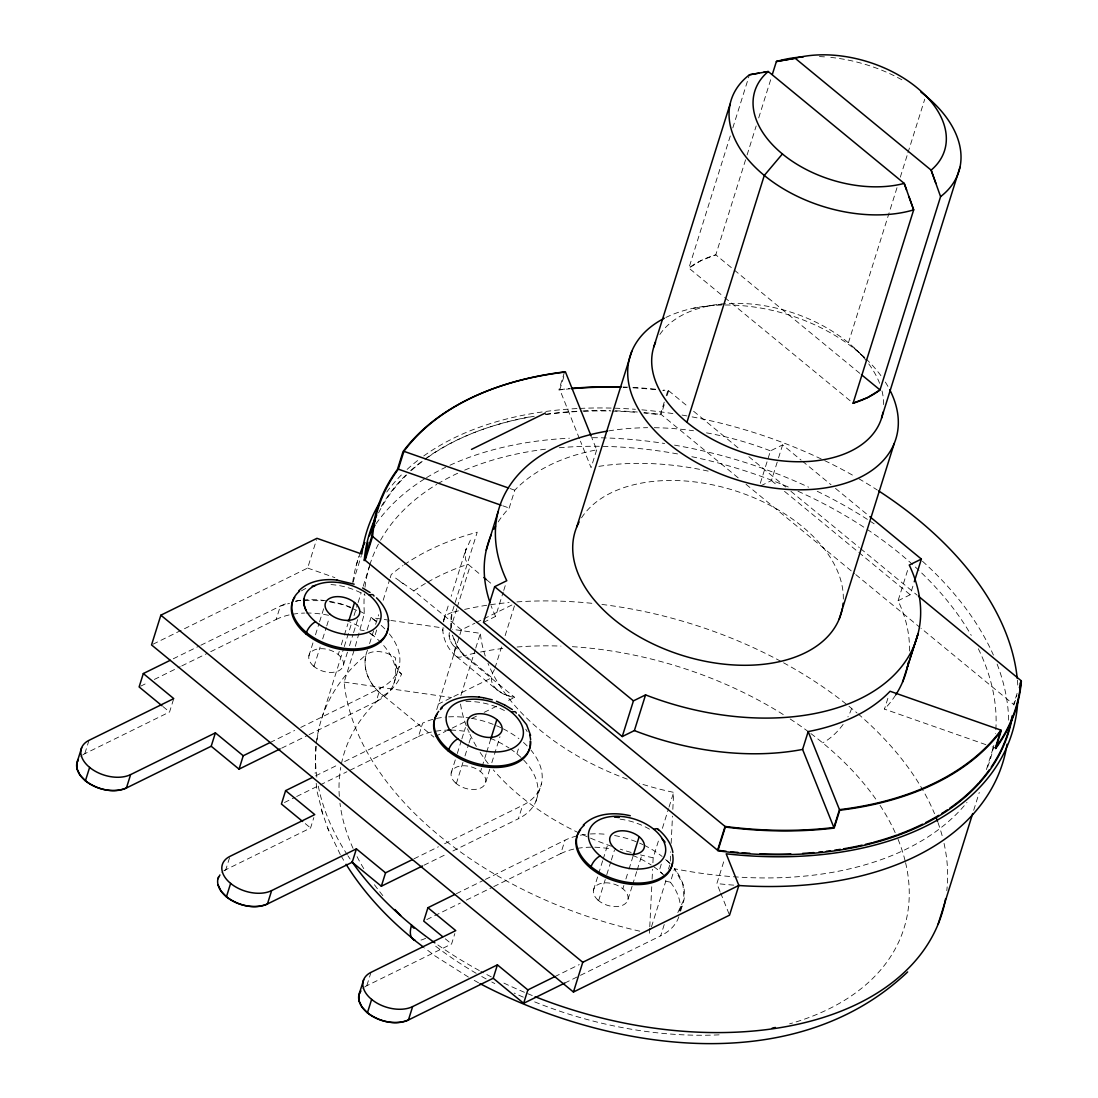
<?xml version="1.0" encoding="UTF-8"?>
<svg xmlns="http://www.w3.org/2000/svg" width="1098" height="1098" viewBox="0 0 1098 1098"><rect width="100%" height="100%" fill="white"/><g stroke="black" fill="none" stroke-linecap="round" stroke-linejoin="round"><path stroke-width="0.75" stroke-dasharray="5 3.75" d="M649.687 928.249L649.44 933.273L650.977 928.4M649.769 926.712L651.841 884.617M652.102 879.114L652.596 869.259M652.912 862.808L653.159 857.771L658.8 839.778M651.485 926.767L665.759 881.227L665.964 877.11M665.635 859.556L670.151 863.728L670.741 851.828M671.153 843.333L672.484 816.143M672.827 809.336L673.664 792.344A205.806 127.835 17.4 0 1 639.214 783.258M470.383 540.106L465.442 551.155L465.428 559.431L467.995 564.235L481.706 575.75M315.95 746.283L315.167 773.459M316.938 740.038L318.804 728.976M367.569 650.03C360.419 666.527 369.271 685.852 383.339 695.528L433.888 737.115M404.407 564.592A325.104 201.936 17.4 0 1 477.218 532.201L452.06 612.506L450.866 626.162M465.085 553.337L466.032 548.931L451.196 596.31M436.716 709.637L459.403 636.318M397.243 668.696A11.982 7.864 63.8 0 1 395.651 664.317A11.762 7.727 63.8 0 1 395.76 658.114A19.888 12.353 17.4 0 0 366.059 654.847C361.997 670.274 370.836 686.675 383.339 695.528A293.29 182.186 17.4 0 0 341.025 765.8M443.523 621.207L444.1 618.943M458.497 610.845A325.118 201.936 17.4 0 0 452.06 612.506L450.976 617.598L451.237 629.154M973.693 810.297L979.292 792.385M986.402 769.588L993.525 746.805M88.993 740.34L84.793 753.722L80.881 756.659M82.803 754.861A29.824 18.529 17.4 0 1 84.793 753.722L169.572 711.984L173.758 698.603M210.692 651.69L276.161 619.45L280.361 606.069A71.59 44.469 17.4 0 1 288.939 602.72M153.075 644.183L307.632 568.064L316.485 539.818M229.564 857.689L225.79 869.726L221.878 872.663M308.867 655.945L312.944 642.934M315.483 634.809L319.051 623.417M319.559 621.797L323.649 608.786M314.014 666.513L320.136 646.996M322.688 638.871L326.243 627.48M326.765 625.86L329.304 617.721M356.081 565.854L359.019 556.466M352.993 582.324L361.379 555.561M338.239 654.586L339.255 651.334M341.3 644.828L343.839 636.703M344.36 635.069L347.929 623.691M321.741 718.325L343.77 648.191M344.278 646.557L351.964 622.099M354.009 615.58L357.591 604.161M358.113 602.528L361.173 592.742M363.232 586.208L370.397 563.384M343.399 665.155L347.476 652.143M349.507 645.638L353.076 634.26M353.583 632.626L357.66 619.615M355.34 646.31L364.371 613.59A325.118 201.936 17.4 0 1 364.358 593.744M639.75 931.173A325.118 201.936 17.4 0 1 344.127 682.091L354.832 647.93M223.8 870.865A29.824 18.529 17.4 0 1 225.79 869.726L310.569 827.988L313.836 817.585M369.587 643.606L373.608 630.76M375.626 624.337L378.645 614.702M383.175 600.249L389.721 579.36M390.215 577.754L391.231 574.542A325.104 201.936 17.4 0 1 403.035 565.539M376.669 630.005L374.569 636.703L368.063 631.913M309.087 734.644L376.092 701.663L380.279 688.268A71.59 44.469 17.4 0 0 388.665 633.066M393.619 684.219L399.219 666.404M444.031 619.176L449.151 602.843M450.098 629.991L456.768 608.717M457.276 607.084L470.081 566.197M349.946 770.274L418.475 736.525L422.661 723.143A71.59 44.469 17.4 0 1 445.417 717.104M459.897 634.699L461.421 629.854L474.885 623.225M498.176 521.907A218.735 135.864 17.4 0 1 509.184 508.045L514.77 490.202A218.735 135.864 17.4 0 1 596.681 449.864L591.671 437.375M371 972.348L366.801 985.73L362.889 988.667M460.899 695.501L475.256 649.7M475.763 648.053L480.375 633.34L452.198 629.278M564.482 372.14L558.882 389.982A334.053 207.495 17.4 0 1 570.205 388.788M579.428 438.624L559.788 389.653L563.864 376.669M483.463 622.388L495.596 616.403L503.227 592.069M503.735 590.45L505.766 583.958M451.168 773.019L456.782 755.136M457.29 753.503L461.366 740.491M461.874 738.872L465.442 727.48M456.329 783.588L462.944 762.451M464.989 755.946L468.558 744.554M469.066 742.934L471.618 734.795M494.484 669.615C484.245 684.768 501.512 695.789 514.619 697.354L505.478 701.855M494.992 667.996L501.566 646.983M505.121 635.673L515.25 603.337M480.54 771.661L481.569 768.408M482.077 766.788L486.153 753.777M486.661 752.144L490.737 739.132M485.7 782.229L489.777 769.218M491.822 762.712L499.974 736.689M596.681 449.864L591.081 467.707L580.444 441.176M364.811 986.869A29.824 18.529 17.4 0 1 366.801 985.73L451.58 943.992L454.833 933.588M516.884 753.777L518.558 748.424M730.28 135.987L688.885 268.09L723.308 296.419M732.805 127.931L748.96 76.38M452.925 850.977L518.393 818.737L522.593 805.356A71.59 44.469 17.4 0 0 530.979 750.14M535.92 801.293L541.52 783.478M664.235 402.143L660.255 414.824A334.053 207.495 17.4 0 0 643.812 412.999M666.225 395.788L667.721 391.039A334.053 207.495 17.4 0 0 662.753 390.421M738.185 477.85L661.174 414.495L664.647 403.391M667.131 395.458L668.627 390.696A334.053 207.495 17.4 0 0 663.508 390.078M745.583 159.786L715.8 254.832A119.311 74.101 17.4 0 0 688.885 268.09L701.169 260.501L715.8 254.832L733.011 268.996M747.093 154.955L756.179 125.954M758.704 117.911L771.331 77.629M493.784 886.594L560.776 853.599L564.976 840.217A71.59 44.469 17.4 0 1 586.14 834.343M593.483 890.094L598.067 875.463M598.575 873.83L602.651 860.818M603.159 859.199L608.251 842.935M598.63 900.662L605.259 879.525M606.782 874.639L610.859 861.628M611.38 860.009L614.427 850.25M622.854 888.735L623.87 885.482M625.915 878.976L628.454 870.851M628.976 869.218L633.052 856.207M628.015 899.317L632.091 886.306M632.599 884.672L636.675 871.661M637.183 870.041L641.767 855.397M760.31 483.312L770.467 450.866L782.613 444.896L801.115 460.117M662.382 828.331L668.531 808.704M669.053 807.071L673.664 792.344M760.804 485.81L771.427 480.581L778.029 459.499M778.537 457.866L782.613 444.896M661.284 864.153L659.184 870.851L664.825 876.067M668.476 869.081L669.739 865.059M680.101 911.34A71.59 44.469 17.4 0 0 670.356 882.161L674.543 868.779A325.118 201.936 17.4 0 0 966.981 802.418M564.77 983.053L660.708 935.812L664.894 922.43M848.411 342.782L897.258 186.88M900.319 177.135L907.442 154.406M907.95 152.773L924.749 99.191M680.705 910.818L683.038 903.38M720.027 891.452L716.87 883.561L724.79 858.279M909.419 651.045A218.735 135.864 17.4 0 0 898.068 600.73L908.238 568.297M898.068 600.73L910.215 594.759L913.769 583.409M985.853 744.65L884.494 709.102L888.557 696.118M1017.105 693.36L1013.619 704.463L920.947 628.207M1013.907 705.053L1016.899 695.528M677.837 912.548L684.081 899.344L682.942 884.219L674.543 868.779A71.59 44.469 17.4 0 1 677.37 913.111M173.278 658.786L199.287 645.981M200.824 645.24L280.361 606.069L289.501 603.324M140.64 686.181L148.257 682.434M154.351 679.442L180.237 666.692M181.76 665.937L207.646 653.186M476.367 622.484L482.351 619.547M483.847 618.805L513.754 604.078M270.149 742.509L294.621 730.458M300.742 727.439L380.279 688.268M281.678 748.15L307.564 735.399M438.116 704.202L491.945 677.699L453.694 646.008M315.593 775.874L338.541 764.565M344.648 761.559L422.661 723.143M284.464 802.514L295.129 797.258M296.652 796.517L346.899 771.77M435.412 736.36L446.076 731.117M452.17 728.111L465.868 721.359M471.962 718.366L476.532 716.116M484.149 712.355L496.68 706.192M413.987 858.828L438.459 846.778M444.58 843.758L522.593 805.356M423.993 865.224L446.831 853.97M456.37 893.703L483.902 880.143M485.426 879.388L564.976 840.217M426.779 919.589L460.282 903.091M466.376 900.086L492.261 887.349M554.764 976.657L579.236 964.607M295.582 601.484L298.629 600.579L323.526 600.688M693.552 308.209L710.516 305.615M709.294 305.82L722.237 304.132M389.186 620.205L370.959 617.57L366.759 630.952L360.432 630.046M390.847 620.439L443.908 628.083M344.127 682.091L451.607 697.573M330.018 601.979L343.001 604.545L350.633 607.784M665.759 881.227L670.356 882.161M509.952 488.514L514.77 490.202M502.76 505.794L509.184 508.045M992.18 746.873L995.351 747.985M307.632 568.064L334.89 577.63M352.156 608.429L356.74 610.364M468.421 977.083L435.247 956.07L424.597 947.945M474.212 980.363L478.563 982.82M461.421 629.854L416.266 592.7L394.621 577.397M456.521 656.563L497.106 689.997L504.956 694.581L514.619 697.354L464.083 655.781A19.888 8.51 -50.6 0 1 455.286 647.518A12.298 8.07 63.8 0 1 450.111 640.01M400.015 581.432L403.268 583.779M376.161 621.399L370.959 617.57A71.59 44.469 17.4 0 1 376.902 621.825M734.329 270.094L860.146 373.594M724.639 297.503L853.091 403.186M802.432 461.201L831.049 484.753M835.482 488.39L869.026 515.991M668.627 390.696L688.35 406.933M693.62 411.256L739.64 449.123M748.85 456.699L785.674 486.99M790.931 491.328L859.322 547.586M860.64 548.671L917.187 595.185M771.427 480.581L778.029 486.016M784.521 491.355L910.215 594.759M746.022 484.3L854.491 573.54M855.809 574.625L919.63 627.136M486.867 579.991L493.318 585.303M162.943 706.536L169.572 711.984M305.271 823.624L310.569 827.988M445.253 938.79L451.58 943.992M455.931 656.11C447.572 649.042 442.453 638.171 442.741 627.191L442.81 630.595L442.796 629.662M864.071 357.262L852.803 346.913L864.25 357.399M383.339 695.528A19.888 8.51 -50.6 0 0 401.456 674.035L399.864 672.511A12.256 8.043 63.8 0 1 396.721 667.625A11.927 7.837 63.8 0 1 395.458 663.206M494.251 687.142L497.106 689.997M475.036 653.159A293.29 182.186 17.4 0 0 464.083 655.781L457.276 646.598L452.568 635.193A31.979 18.982 70.9 0 0 457.303 646.571M464.083 655.781L457.276 646.598M340.284 854.573L327.739 828.125M341.107 855.96L345.239 862.904M720.672 893.045L729.539 915.169M316.197 783.286L317.061 791.466L322.785 814.002M321.275 809.734L329.194 832.215M581.542 517.817A139.185 86.454 17.4 0 1 733.272 490.188A139.185 86.454 17.4 0 1 843.319 599.055M608.663 430.896A218.735 135.864 17.4 0 1 647.628 427.685M654.284 427.698A218.735 135.864 17.4 0 1 693.524 430.759M706.494 432.845A218.735 135.864 17.4 0 1 770.467 450.866M659.843 334.465A119.311 74.101 17.4 0 1 774.159 307.632A119.311 74.101 17.4 0 1 879.594 383.312M882.01 390.97A119.311 74.101 17.4 0 1 883.643 405.203M665.855 317.487A139.185 86.454 17.4 0 1 864.812 357.701M866.006 358.84A139.185 86.454 17.4 0 1 881.653 376.655M885.331 382.063A139.185 86.454 17.4 0 1 888.57 387.553M378.563 512.848A334.053 207.495 17.4 0 1 406.658 474.912M411.585 470.287A334.053 207.495 17.4 0 1 426.436 458.333M427.726 457.413A334.053 207.495 17.4 0 1 532.571 416.375M545.72 414.289A334.053 207.495 17.4 0 1 581.199 411.05M582.873 410.968A334.053 207.495 17.4 0 1 610.241 410.679M615.429 410.817A334.053 207.495 17.4 0 1 637.32 412.024M644.114 412.615A334.053 207.495 17.4 0 1 661.174 414.495M895.501 695.24A218.735 135.864 17.4 0 1 884.494 709.102M495.596 616.403A218.735 135.864 17.4 0 1 491.094 605.739M598.877 466.362A218.735 135.864 17.4 0 1 710.475 471.632M559.788 389.653A334.053 207.495 17.4 0 1 569.642 388.596M622.937 387.018A334.053 207.495 17.4 0 1 627.946 387.21M632.983 387.457A334.053 207.495 17.4 0 1 656.686 389.323M381.308 506.439A334.053 207.495 17.4 0 1 405.835 475.159M410.625 470.671A334.053 207.495 17.4 0 1 423.595 460.076M424.967 459.074A334.053 207.495 17.4 0 1 534.232 416.266M545.679 414.509A334.053 207.495 17.4 0 1 577.123 411.544M583.697 411.242A334.053 207.495 17.4 0 1 610.447 411.036M612.135 411.077A334.053 207.495 17.4 0 1 637.252 412.423M623.335 387.402A334.053 207.495 17.4 0 1 626.587 387.525M633.121 387.841A334.053 207.495 17.4 0 1 656.124 389.694M905.575 862.712A293.29 182.186 17.4 0 1 789.613 1023.844M719.108 1034.851A293.29 182.186 17.4 0 1 532.585 1001.047M523.321 997.149A293.29 182.186 17.4 0 1 514.166 993.059M494.814 983.575A293.29 182.186 17.4 0 1 491.794 981.996M486.126 978.936A293.29 182.186 17.4 0 1 480.416 975.738M476.189 973.308A293.29 182.186 17.4 0 1 433.408 944.472M382.831 895.625A293.29 182.186 17.4 0 1 372.785 882.408M363.767 868.642A293.29 182.186 17.4 0 1 356.603 855.74M353.048 848.356A293.29 182.186 17.4 0 1 339.968 803.173M339.309 796.338A293.29 182.186 17.4 0 1 340.723 767.447M480.553 652.02A293.29 182.186 17.4 0 1 505.684 648.122M517.076 647.01A293.29 182.186 17.4 0 1 560.954 646.091M572.36 646.667A293.29 182.186 17.4 0 1 784.603 715.402M790.162 718.984A293.29 182.186 17.4 0 1 809.542 732.558M810.873 733.56A293.29 182.186 17.4 0 1 876.341 799.893M880.033 805.342A293.29 182.186 17.4 0 1 895.433 833.204M898.068 839.339A293.29 182.186 17.4 0 1 905.191 861.093M532.269 995.543A325.118 201.936 17.4 0 1 525.873 992.908M524.446 992.304A325.118 201.936 17.4 0 1 501.635 982.01M491.3 976.877A325.118 201.936 17.4 0 1 480.842 971.373M479.318 970.55A325.118 201.936 17.4 0 1 435.947 943.621M350.111 859.02A325.118 201.936 17.4 0 1 348.011 855.891M347.325 854.834A325.118 201.936 17.4 0 1 318.132 785.166M316.828 777.137A325.118 201.936 17.4 0 1 316.073 746.201M316.389 743.03A325.118 201.936 17.4 0 1 366.059 654.847M464.632 609.417A325.118 201.936 17.4 0 1 509.088 602.541M516.925 601.91A325.118 201.936 17.4 0 1 593.524 603.475M601.91 604.435A325.118 201.936 17.4 0 1 782.078 661.984M783.56 662.794A325.118 201.936 17.4 0 1 847.711 705.259M848.987 706.289A325.118 201.936 17.4 0 1 856.934 712.876M858.06 713.851A325.118 201.936 17.4 0 1 934.549 813.742M937.966 822.539A325.118 201.936 17.4 0 1 942.455 836.882M944.033 843.374A325.118 201.936 17.4 0 1 946.778 890.684M401.456 674.035A12.449 8.166 63.8 0 1 399.137 671.633M413.809 590.916A305.23 189.583 17.4 0 1 426.312 582.914M427.767 582.077A305.23 189.583 17.4 0 1 467.995 564.235M450.125 640.038A11.996 7.878 63.8 0 1 449.164 635.618M449.288 636.703A11.735 7.7 63.8 0 1 449.356 632.558M443.716 621.866A19.888 12.353 17.4 0 1 452.06 612.506M425.653 938.282A31.815 13.615 -50.6 0 1 419.354 940.396M364.989 587.252A325.118 201.936 17.4 0 1 369.34 566.472M369.82 564.88A325.118 201.936 17.4 0 1 379.839 541.492M380.553 540.23A325.118 201.936 17.4 0 1 436.743 484.41M437.8 483.765A325.118 201.936 17.4 0 1 458.607 472.826M464.674 470.136A325.118 201.936 17.4 0 1 546.406 449.082M559.294 447.737A325.118 201.936 17.4 0 1 678.413 454.078M691.836 456.699A325.118 201.936 17.4 0 1 788.844 487.238M797.985 491.245A325.118 201.936 17.4 0 1 865.677 528.399M867.118 529.36A325.118 201.936 17.4 0 1 971.263 635.371M978.359 648.767A325.118 201.936 17.4 0 1 995.502 733.588M993.8 745.418A325.118 201.936 17.4 0 1 986.718 769.245M678.839 916.761A71.59 44.469 17.4 0 1 660.708 935.812M560.776 853.599A71.59 44.469 17.4 0 1 611.229 849.056M632.709 855.383A71.59 44.469 17.4 0 1 651.183 864.991M653.694 866.679A71.59 44.469 17.4 0 1 662.712 873.926M590.353 833.972A71.59 44.469 17.4 0 1 607.318 834.453M614.592 835.523A71.59 44.469 17.4 0 1 642.92 844.636M644.155 845.227A71.59 44.469 17.4 0 1 662.121 856.454M666.911 860.544A71.59 44.469 17.4 0 1 670.151 863.728M370.781 633.752A71.59 44.469 17.4 0 1 376.092 701.663M276.161 619.45A71.59 44.469 17.4 0 1 304.571 613.068M306.177 613.041A71.59 44.469 17.4 0 1 331.267 615.896M346.199 620.48A71.59 44.469 17.4 0 1 360.171 626.972M295.76 601.059A71.59 44.469 17.4 0 1 301.566 600.181M303.062 600.03A71.59 44.469 17.4 0 1 352.472 607.921M360.02 611.312A71.59 44.469 17.4 0 1 364.371 613.59M381.184 625.393A71.59 44.469 17.4 0 1 385.988 630.046M851.609 708.416A31.815 13.615 -50.6 0 1 847.917 716.898M843.113 724.433A31.815 13.615 -50.6 0 1 822.622 742.811M620.109 819.163A49.712 30.881 17.4 0 1 652.637 831.145M301.47 590.861A49.712 30.881 17.4 0 1 306.191 588.295M330.992 584.575A49.712 30.881 17.4 0 1 365.126 595.171M465.936 701.567A49.712 30.881 17.4 0 1 506.233 711.545M525.764 729.237A49.712 30.881 17.4 0 1 527.136 731.625M653.159 857.771A205.806 127.835 17.4 0 1 640.546 854.917M631.13 852.419A205.806 127.835 17.4 0 1 620.26 849.179M611.449 846.242A205.806 127.835 17.4 0 1 493.304 769.863M488.171 763.59A205.806 127.835 17.4 0 1 479.661 751.718M476.367 746.434A205.806 127.835 17.4 0 1 467.515 728.798M466.307 725.764A205.806 127.835 17.4 0 1 460.446 703.475M819.451 56.602A119.311 74.101 17.4 0 1 825.902 56.959M830.788 57.398A119.311 74.101 17.4 0 1 904.972 81.554M627.246 779.141A205.806 127.835 17.4 0 1 488.02 663.37M485.275 656.028A205.806 127.835 17.4 0 1 480.389 633.34M733.752 885.139A338.033 209.965 17.4 0 1 716.87 883.561M352.746 582.187A338.033 209.965 17.4 0 1 360.638 552.116M376.051 523.719A338.033 209.965 17.4 0 1 425.242 478.467M426.546 477.657A338.033 209.965 17.4 0 1 445.637 467.268M449.974 465.223A338.033 209.965 17.4 0 1 569.395 438.212M592.508 437.69A338.033 209.965 17.4 0 1 664.647 443.496M674.57 445.129A338.033 209.965 17.4 0 1 808.608 487.169M817.241 491.273A338.033 209.965 17.4 0 1 874.173 523.828M922.498 561.256A338.033 209.965 17.4 0 1 993.402 655.108M997.121 664.112A338.033 209.965 17.4 0 1 1008.678 722.402M386.743 492.055A338.033 209.965 17.4 0 1 403.515 472.813M407.111 469.422A338.033 209.965 17.4 0 1 419.175 459.335M423.746 455.945A338.033 209.965 17.4 0 1 578.234 408.497M579.909 408.415A338.033 209.965 17.4 0 1 635.413 409.307M641.877 409.842A338.033 209.965 17.4 0 1 673.966 413.754M682.036 415.071A338.033 209.965 17.4 0 1 690.422 416.567M692.111 416.883A338.033 209.965 17.4 0 1 855.424 476.765M858.732 478.673A338.033 209.965 17.4 0 1 877.343 490.051M1017.393 680.074A338.033 209.965 17.4 0 1 1017.887 687.677M510.282 748.85A71.59 44.469 17.4 0 1 518.393 818.737M418.475 736.525A71.59 44.469 17.4 0 1 432.708 731.748M435.892 731.172A71.59 44.469 17.4 0 1 449.384 730.101M450.798 730.115A71.59 44.469 17.4 0 1 469.546 732.105M490.408 738.309A71.59 44.469 17.4 0 1 509.06 748.026M448.629 716.857A71.59 44.469 17.4 0 1 469.985 718.051M471.55 718.312A71.59 44.469 17.4 0 1 495.184 725.16M496.557 725.737A71.59 44.469 17.4 0 1 501.855 728.152M503.255 728.852A71.59 44.469 17.4 0 1 518.942 738.693M523.499 742.468A71.59 44.469 17.4 0 1 528.289 747.12M597.888 900.031A17.897 11.117 17.4 0 0 627.315 901.238A17.897 11.117 17.4 0 0 607.016 882.847A17.897 11.117 17.4 0 0 597.888 900.031M313.273 665.868A17.897 11.117 17.4 0 0 342.713 667.09A17.897 11.117 17.4 0 0 322.4 648.698A17.897 11.117 17.4 0 0 313.273 665.868M455.574 782.943A17.897 11.117 17.4 0 0 485.014 784.164A17.897 11.117 17.4 0 0 464.715 765.773A17.897 11.117 17.4 0 0 455.574 782.943"/><path stroke-width="1.5" d="M486.249 550.18L498.08 511.764M881.543 418.146L959.954 167.253M938.104 924.255L972.677 813.549M77.491 760.996L81.677 747.614M270.149 742.509L243.234 755.753L215.4 732.86L211.2 746.242L126.421 787.98C112.778 793.552 96.857 789.448 85.424 780.788L89.624 767.406A29.824 18.529 17.4 0 1 88.993 740.34L173.758 698.603L143.316 673.554L139.117 686.936L161.955 705.726M379.798 502.5A338.033 209.965 17.4 0 0 361.846 554.065L316.951 538.322L160.857 615.196L151.538 644.924L573.444 992.029L729.539 915.169L738.858 885.427L726.19 853.819A338.033 209.965 17.4 0 0 1017.86 699.467M215.4 732.86L130.621 774.598L126.421 787.98A29.824 18.529 17.4 0 1 90.201 784.137A29.824 18.529 17.4 0 1 78.383 759.253M211.2 746.242L239.048 769.135L243.234 755.753M305.999 633.999L306.466 632.503A9.937 4.255 -50.6 0 1 315.524 621.756A39.775 24.705 17.4 0 1 331.857 582.105A39.775 24.705 17.4 0 1 379.935 621.66A39.775 24.705 17.4 0 1 315.524 621.756M412.45 859.583L385.549 872.828L356.397 848.864L352.211 862.246L267.432 903.983C253.775 909.556 237.854 905.452 226.435 896.792L230.621 883.41A29.824 18.529 17.4 0 1 229.99 856.344L314.769 814.606L285.617 790.629L281.431 804.01L302.623 821.455M726.121 851.252A334.053 207.495 17.4 0 1 717.584 850.236L365.14 560.268L372.593 536.469A334.067 207.495 17.4 0 1 398.313 469.162L403.913 451.319A334.053 207.495 17.4 0 1 565.388 371.797L591.149 436.098M348.944 620.439L354.544 602.541M356.397 848.864L271.631 890.602L267.432 903.983A29.824 18.529 17.4 0 1 232.502 900.895A29.824 18.529 17.4 0 1 218.488 877M352.211 862.246L381.349 886.223L385.549 872.828M359.499 993.004L363.685 979.622M607.043 431.171A218.735 135.864 17.4 0 0 506.782 580.718L494.649 586.689L483.463 622.388L622.25 736.552L634.383 730.582A218.735 135.864 17.4 0 0 802.583 749.426L833.876 827.494A334.067 207.495 17.4 0 1 725.051 826.437L372.593 536.469M448.313 751.073L448.78 749.577A9.937 4.255 -50.6 0 1 457.839 738.83A39.775 24.705 17.4 0 1 474.158 699.179A39.775 24.705 17.4 0 1 522.236 738.734A39.775 24.705 17.4 0 1 457.839 738.83M554.764 976.657L527.85 989.916L497.408 964.868L493.208 978.249L408.429 1019.987C394.786 1025.559 378.865 1021.456 367.432 1012.795L371.632 999.413A29.824 18.529 17.4 0 1 371 972.348L455.766 930.61L427.932 907.703L423.732 921.085L442.714 936.704M490.737 739.132L496.859 719.615M497.408 964.868L412.628 1006.605L408.429 1019.987A29.824 18.529 17.4 0 1 372.195 1016.144A29.824 18.529 17.4 0 1 360.391 991.261M576.793 526.862L631.775 351.387M653.804 346.941L730.088 104.145M772.333 74.403L776.382 61.529L795.158 58.263A99.424 61.763 17.4 0 1 916.967 87.689A99.424 61.763 17.4 0 1 931.131 170.135L940.588 196.624L880.006 389.927L867.708 397.517L853.091 403.186L913.673 209.869L908.952 196.624M686.936 422.305L764.29 175.447L782.407 153.953A99.424 61.763 17.4 0 1 768.243 71.521L763.549 72.317M493.208 978.249L523.65 1003.298L527.85 989.916M622.25 736.552L633.436 700.867L645.569 694.897A218.735 135.864 17.4 0 0 860.681 698.479A218.735 135.864 17.4 0 0 909.254 565.045L921.387 559.074L869.849 516.664M590.614 868.147L591.081 866.665A9.937 4.255 -50.6 0 1 600.139 855.905A39.775 24.705 17.4 0 1 616.472 816.253A39.775 24.705 17.4 0 1 664.551 855.809A39.775 24.705 17.4 0 1 600.139 855.905M634.383 730.582L645.569 694.897M573.444 992.029L582.764 962.287L738.858 885.427M633.56 854.587L639.16 836.69M717.584 850.236L725.051 826.437M839.243 618.901L894.239 443.441M802.583 749.426L808.183 731.584A218.735 135.864 17.4 0 0 890.08 691.26L1000.937 730.129L995.351 747.985A334.067 207.495 17.4 0 0 1021.085 680.664L918.504 596.269M833.876 827.494L839.476 809.651L808.183 731.584M914.277 581.775L921.387 559.074M1020.083 683.834L1021.085 680.664M1019.383 687.595L1021.373 681.254A334.067 207.495 17.4 0 1 995.639 748.575L1001.225 730.719A334.053 207.495 17.4 0 1 839.75 810.242L834.164 828.084A334.067 207.495 17.4 0 1 725.325 827.027L717.872 850.826A334.053 207.495 17.4 0 0 1011.821 719.67M907.428 666.966L917.955 633.999L902.556 682.078M78.233 760.241L76.901 762.835L77.038 768.833L79.976 775.01L85.424 780.788M217.912 878.839L219.916 874.941M360.913 990.945L358.909 994.843L359.046 1000.841L361.983 1007.017L367.432 1012.795M298.683 590.93C308.497 580.897 323.622 578.481 337.059 580.087M440.998 708.004C450.798 697.971 465.936 695.556 479.359 697.161M583.299 825.078C595.377 812.904 614.482 811.971 630.293 815.745M907.648 971.95C793.676 1080.212 607.441 1050.498 480.004 983.63M471.495 449.398L545.5 412.958M143.316 673.554L170.231 660.296M239.048 769.135L280.155 748.891M285.617 790.629L312.532 777.37M381.349 886.223L422.469 865.979M427.932 907.703L454.833 894.445M523.65 1003.298L564.77 983.053M749.467 74.774L768.243 71.521L904.217 183.393L913.673 209.869A119.311 74.101 17.4 0 1 764.29 175.447A119.311 74.101 17.4 0 1 749.467 74.774L758.842 73.141M336.592 580.019L354.174 584.191M478.906 697.093L483.367 697.738M483.669 697.779L492.275 699.838M403.913 451.319L508.347 487.937M398.313 469.162L501.155 505.231M496.488 701.265L504.504 704.847M362.573 587.965L370.067 592.536M504.888 705.04L512.382 709.61M412.615 938.804L423.265 946.929M861.463 374.679L880.006 389.927A119.311 74.101 17.4 0 1 853.091 403.186M483.889 577.548L486.4 579.607M494.649 586.689L633.436 700.867M160.857 615.196L582.764 962.287M414.426 939.97C387.827 918.573 364.193 893.278 346.076 864.291M658.045 829.237C665.196 835.194 671.139 843.168 672.896 852.473M518.778 714.88L526.573 724.653L530.595 735.399M376.477 597.792C382.886 604.065 388.102 612.272 388.582 621.441M226.435 896.792L220.986 891.013L218.049 884.837M906.591 190.009L904.217 183.393A99.424 61.763 17.4 0 1 782.407 153.953M935.867 183.38L931.131 170.135L795.158 58.263L776.382 61.529A119.311 74.101 17.4 0 1 803.269 56.835M130.621 774.598A29.824 18.529 17.4 0 1 89.624 767.406M271.631 890.602A29.824 18.529 17.4 0 1 230.621 883.41M412.628 1006.605A29.824 18.529 17.4 0 1 371.632 999.413M842.44 608.045A139.185 86.454 17.4 0 1 679.593 654.559A139.185 86.454 17.4 0 1 579.071 522.017M843.099 603.214A139.185 86.454 17.4 0 1 842.701 606.453M889.696 389.653A139.185 86.454 17.4 0 1 829.278 487.238A139.185 86.454 17.4 0 1 656.48 432.502A139.185 86.454 17.4 0 1 664.331 318.255M882.97 412.189A119.311 74.101 17.4 0 1 746.42 453.543A119.311 74.101 17.4 0 1 655.575 342.164M1000.937 730.129A334.053 207.495 17.4 0 1 839.476 809.651M1012.136 715.855A334.053 207.495 17.4 0 1 1003.215 745.446A334.053 207.495 17.4 0 1 998.933 754.299M998.658 754.82A334.053 207.495 17.4 0 1 991.247 767.063M989.325 769.808A334.053 207.495 17.4 0 1 979.8 781.749M978.73 782.929A334.053 207.495 17.4 0 1 949.715 808.238M947.245 809.94A334.053 207.495 17.4 0 1 941.576 813.604M938.776 815.32A334.053 207.495 17.4 0 1 925.587 822.649M922.54 824.173A334.053 207.495 17.4 0 1 898.315 834.521M896.819 835.056A334.053 207.495 17.4 0 1 873.514 842.331M871.908 842.756A334.053 207.495 17.4 0 1 865.416 844.376M862.136 845.144A334.053 207.495 17.4 0 1 843.621 848.795M840.382 849.33A334.053 207.495 17.4 0 1 834.7 850.195M830.513 850.772A334.053 207.495 17.4 0 1 826.327 851.293M822.169 851.774A334.053 207.495 17.4 0 1 818.792 852.13M813.728 852.597A334.053 207.495 17.4 0 1 802.597 853.407M790.848 853.942A334.053 207.495 17.4 0 1 759.994 853.791M749.907 853.297A334.053 207.495 17.4 0 1 742.234 852.762M738.048 852.419A334.053 207.495 17.4 0 1 730.76 851.746M365.14 560.268A334.053 207.495 17.4 0 1 367.954 542.261M369.587 535.879A334.053 207.495 17.4 0 1 375.077 520.37M571.289 388.431A334.067 207.495 17.4 0 1 621.262 386.976M908.334 662.259A218.735 135.864 17.4 0 1 895.762 694.828M490.024 602.692A218.735 135.864 17.4 0 1 491.108 535.069M493.922 529.154A218.735 135.864 17.4 0 1 495.569 526.162M571.838 388.651A334.053 207.495 17.4 0 1 620.096 387.292M376.683 515.154A334.053 207.495 17.4 0 0 364.22 560.598L371.687 536.812A334.053 207.495 17.4 0 1 397.407 469.491L403.007 451.649A334.053 207.495 17.4 0 1 564.482 372.14M775.394 1027.454A293.29 182.186 17.4 0 1 772.141 1028.167M413.973 928.208A293.29 182.186 17.4 0 1 411.476 925.93M400.674 915.499A293.29 182.186 17.4 0 1 394.923 909.501M945.543 898.905A325.118 201.936 17.4 0 1 535.151 996.696M434.89 942.866A325.118 201.936 17.4 0 1 351.799 861.477M936.196 817.832A325.118 201.936 17.4 0 1 937.527 821.318M414.962 940.163A31.815 13.615 -50.6 0 1 411.585 925.092M920.92 92.122A119.311 74.101 17.4 0 1 940.588 196.624M672.552 854.422A49.712 30.881 17.4 0 1 614.4 879.21A49.712 30.881 17.4 0 1 584.136 825.325M614.564 817.159A49.712 30.881 17.4 0 1 619.245 817.516M653.969 829.402A9.937 4.255 -50.6 0 1 658.622 830.253M530.732 741.493A49.712 30.881 17.4 0 1 472.209 762.177A49.712 30.881 17.4 0 1 438.72 711.353M440.339 709.596A49.712 30.881 17.4 0 1 442.192 707.963M529.661 735.097A49.712 30.881 17.4 0 1 530.622 739.723M511.654 712.327A9.937 4.255 -50.6 0 1 516.321 713.178M388.129 621.248A49.712 30.881 17.4 0 1 329.084 644.828A49.712 30.881 17.4 0 1 299.521 591.177M369.353 595.253A9.937 4.255 -50.6 0 1 374.006 596.104M672.443 862.932A49.712 30.881 17.4 0 1 611.902 879.992A49.712 30.881 17.4 0 1 580.554 829.91M661.71 838.46A49.712 30.881 17.4 0 1 665.086 842.152M387.827 628.77A49.712 30.881 17.4 0 1 328.782 646.365A49.712 30.881 17.4 0 1 294.717 597.394M312.175 586.208A49.712 30.881 17.4 0 1 315.414 585.454M306.15 610.543A39.775 24.705 17.4 0 1 303.954 598.918M530.156 741.219A49.712 30.881 17.4 0 1 474.556 764.524A49.712 30.881 17.4 0 1 437.018 714.469M878.743 490.957A338.033 209.965 17.4 0 1 1017.228 678.372M1007.044 744.252A338.033 209.965 17.4 0 1 738.474 885.482M360.638 552.116A338.033 209.965 17.4 0 1 364.852 542.563M370.946 531.473A338.033 209.965 17.4 0 1 375.063 525.119M447.709 730.129A71.59 44.469 17.4 0 1 451.058 730.115M614.949 848.617A17.897 11.117 17.4 0 0 643.922 848.576A17.897 11.117 17.4 0 0 622.292 830.774A17.897 11.117 17.4 0 0 614.949 848.617M330.333 614.468A17.897 11.117 17.4 0 0 359.307 614.427A17.897 11.117 17.4 0 0 337.676 596.626A17.897 11.117 17.4 0 0 330.333 614.468M472.634 731.543A17.897 11.117 17.4 0 0 501.621 731.501A17.897 11.117 17.4 0 0 479.977 713.7A17.897 11.117 17.4 0 0 472.634 731.543"/></g></svg>
